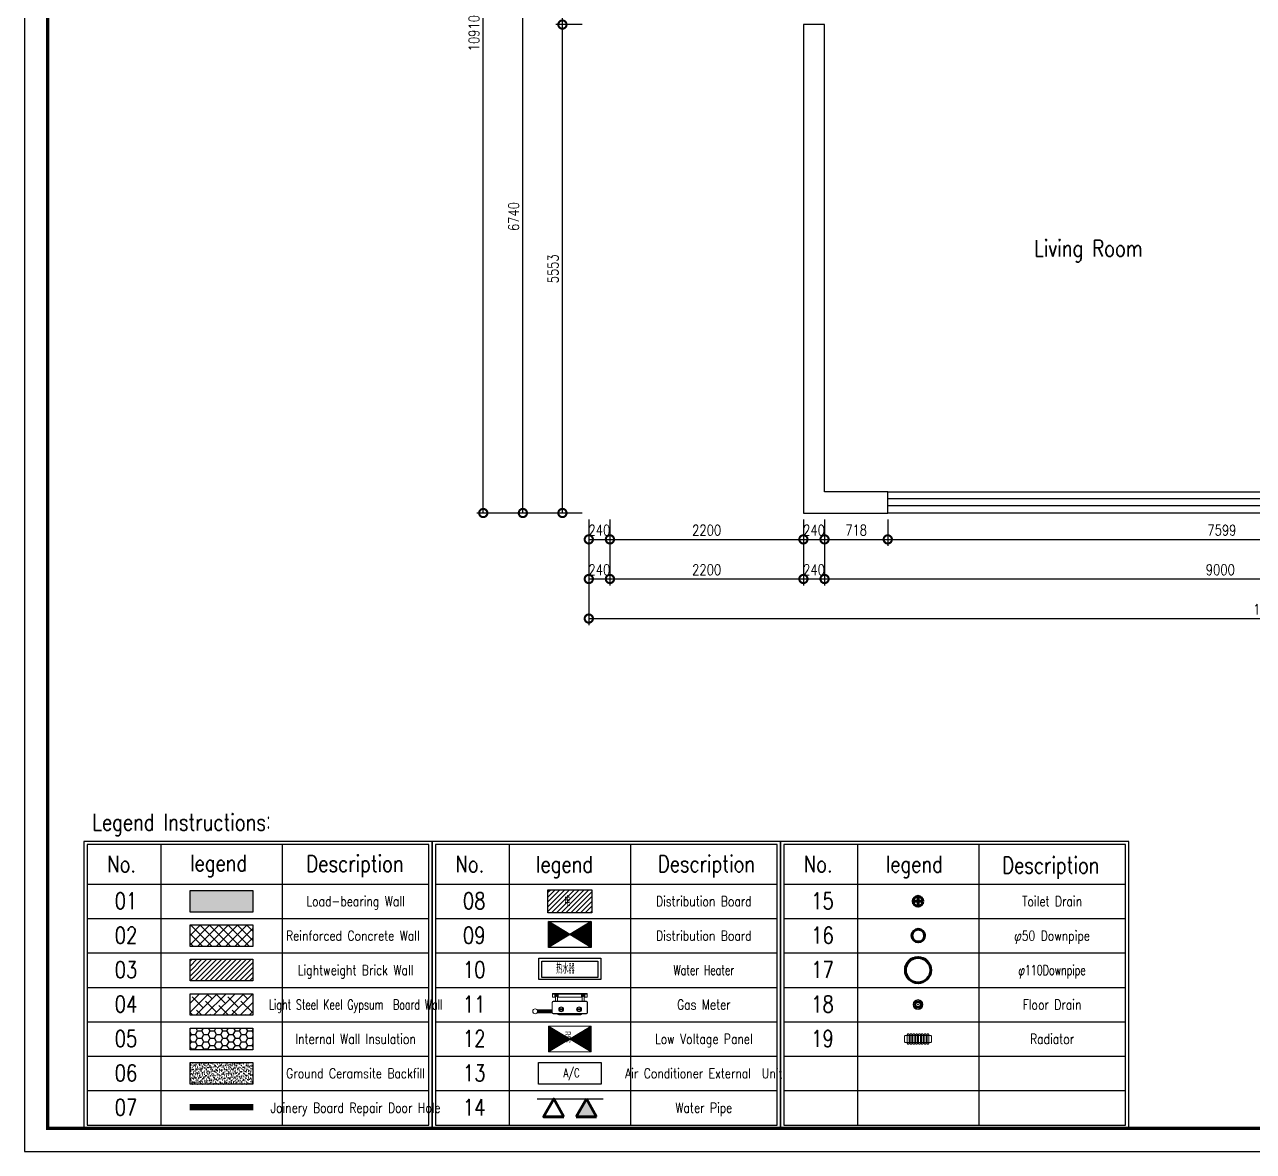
# Model space of a CAD drawing. Header units: millimetres. Extents: x 0 to 211505, y 0 to 22276.
# Drawn here: x 36001 to 49972, y 0 to 12811 of the extents above; entities that cross this region are included whole.
import ezdxf
from ezdxf.enums import TextEntityAlignment as Align

# ---------------------------------------------------------------- set-up
doc = ezdxf.new("R2010")
doc.units = ezdxf.units.MM
for name, color, linetype, lineweight in [('EM-回路', 2, 'Continuous', 5), ('EM-燃气', 136, 'Continuous', 5), ('EM-设备', 14, 'Continuous', 13), ('P-地漏', 31, 'Continuous', 5), ('W-冷给水', 100, 'COLD_WATER_SUPPLY_JURAN', 100), ('W-废水', 31, 'Continuous', 100), ('W-热给水', 14, 'HOT_WATER_SUPPLY_JURAN', 100)]:
    doc.layers.add(name, color=color, linetype=linetype, lineweight=lineweight)
for name, color, linetype in [('EM-开关面板', 61, 'Continuous'), ('P-填充', 138, 'Continuous'), ('P-墙体', 160, 'Continuous'), ('P-房间名', 2, 'Continuous'), ('P-文字', 44, 'Continuous'), ('P-标注', 44, 'Continuous'), ('P-玻璃窗', 136, 'Continuous'), ('P-门', 60, 'Continuous'), ('V-文字', 50, 'Continuous')]:
    doc.layers.add(name, color=color, linetype=linetype)
doc.styles.get("Standard").update_dxf_attribs({"font": 'arial.ttf'})
doc.styles.add('标准', font='simplex.shx', dxfattribs={"width": 0.8, "bigfont": 'gbcbig.shx'})
doc.linetypes.add('COLD_WATER_SUPPLY_JURAN', pattern='A,19.5,-0.6,["J",Standard,S=1,R=1,X=-1,Y=-0.5],-0.6', length=20.7)
doc.linetypes.add('HOT_WATER_SUPPLY_JURAN', pattern='A,19.5,-0.6,["RJ",Standard,S=1,R=1,X=-1,Y=-0.5],-0.6', length=20.7)
doc.dimstyles.new('sjj_1-075', dxfattribs={"dimscale": 75, "dimtxt": 1.6, "dimasz": 2.5, "dimexe": 1, "dimexo": 1, "dimgap": 0.6, "dimtad": 1, "dimdec": 0, "dimzin": 12, "dimdsep": 46, "dimtxsty": '标准', "dimblk": 'DOTSMALL', "dimblk1": 'DOTSMALL', "dimblk2": 'DOTSMALL', "dimcen": 0.125, "dimclrd": 3, "dimclre": 3, "dimclrt": 14, "dimadec": 0, "dimazin": 0, "dimtfac": 1, "dimtdec": 0, "dimtix": 1, "dimtmove": 2, "dimatfit": 3, "dimldrblk": 'DOTSMALL', "dimfxl": 6, "dimfxlon": 1, "dimtvp": 1, "dimtolj": 1, "dimtzin": 0, "dimarcsym": 0})
pattern_1 = [(45, (-3.24054, -1.96112), (-0.072, 0.072), [])]
pattern_2 = [(45, (-3.24054, -1.96112), (-0.072, 0.072), [])]

# ---------------------------------------------------------------- blocks, each defined once
blk = doc.blocks.new('_DotSmall')
at = {"color": 0, "linetype": 'ByBlock', "const_width": 0.5}
blk.add_lwpolyline([(-0.0625, 0, 1), (0.0625, 0, 1)], format="xyb", close=True, dxfattribs=at)
blk = doc.blocks.new('*D1405')
at = {"layer": 'DEFPOINTS', "color": 0}
for p in [(41216, 18168), (41666, 18168), (41666, 7258)]:
    blk.add_point(p, dxfattribs=at)
at = {"layer": 'P-标注', "color": 3, "lineweight": -2}
for p, q in [((41591, 18168), (41141, 18168)), ((41216, 7258), (41216, 18168)), ((41591, 7258), (41141, 7258))]:
    blk.add_line(p, q, dxfattribs=at)
at = {"layer": 'P-标注', "color": 3, "lineweight": -2, "xscale": 187.5, "yscale": 187.5, "zscale": 187.5}
for p, rotation in [((41216, 18168), 89.99998127603168), ((41216, 7258), 269.9999812760316)]:
    blk.add_blockref('_DotSmall', p, dxfattribs=dict(at, rotation=rotation))
at = {"layer": 'P-标注', "color": 14, "insert": (41111, 12713), "char_height": 120, "attachment_point": 5, "rotation": 90, "style": '标准'}
blk.add_mtext('\\A1;10910', dxfattribs=at)
blk = doc.blocks.new('*D1408')
at = {"layer": 'DEFPOINTS', "color": 0}
for p in [(42416, 6508), (57936, 6508), (57936, 6058)]:
    blk.add_point(p, dxfattribs=at)
at = {"layer": 'P-标注', "color": 3, "lineweight": -2}
for p, q in [((42416, 6433), (42416, 5983)), ((57936, 6433), (57936, 5983)), ((42416, 6058), (57936, 6058))]:
    blk.add_line(p, q, dxfattribs=at)
at = {"layer": 'P-标注', "color": 3, "lineweight": -2, "xscale": 187.5, "yscale": 187.5, "zscale": 187.5, "rotation": 180}
blk.add_blockref('_DotSmall', (42416, 6058), dxfattribs=at)
at = {"layer": 'P-标注', "color": 3, "lineweight": -2, "xscale": 187.5, "yscale": 187.5, "zscale": 187.5}
blk.add_blockref('_DotSmall', (57936, 6058), dxfattribs=at)
at = {"layer": 'P-标注', "color": 14, "insert": (50176, 6163), "char_height": 120, "attachment_point": 5, "style": '标准'}
blk.add_mtext('\\A1;15520', dxfattribs=at)
blk = doc.blocks.new('*D1409')
at = {"layer": 'DEFPOINTS', "color": 0}
for p in [(41666, 13998), (42116, 13998), (42116, 7258)]:
    blk.add_point(p, dxfattribs=at)
at = {"layer": 'P-标注', "color": 3, "lineweight": -2}
for p, q in [((42041, 13998), (41591, 13998)), ((41666, 7258), (41666, 13998)), ((42041, 7258), (41591, 7258))]:
    blk.add_line(p, q, dxfattribs=at)
at = {"layer": 'P-标注', "color": 3, "lineweight": -2, "xscale": 187.5, "yscale": 187.5, "zscale": 187.5}
for p, rotation in [((41666, 13998), 89.99998127603169), ((41666, 7258), 269.9999812760317)]:
    blk.add_blockref('_DotSmall', p, dxfattribs=dict(at, rotation=rotation))
at = {"layer": 'P-标注', "color": 14, "insert": (41561, 10628), "char_height": 120, "attachment_point": 5, "rotation": 90, "style": '标准'}
blk.add_mtext('\\A1;6740', dxfattribs=at)
blk = doc.blocks.new('*D1436')
at = {"layer": 'DEFPOINTS', "color": 0}
for p in [(42416, 6958), (42656, 6958), (42656, 6508)]:
    blk.add_point(p, dxfattribs=at)
at = {"layer": 'P-标注', "color": 3, "lineweight": -2}
for p, q in [((42416, 6883), (42416, 6433)), ((42656, 6883), (42656, 6433)), ((42416, 6508), (42656, 6508))]:
    blk.add_line(p, q, dxfattribs=at)
at = {"layer": 'P-标注', "color": 3, "lineweight": -2, "xscale": 187.5, "yscale": 187.5, "zscale": 187.5}
blk.add_blockref('_DotSmall', (42416, 6508), dxfattribs=at)
at = {"layer": 'P-标注', "color": 3, "lineweight": -2, "xscale": 187.5, "yscale": 187.5, "zscale": 187.5, "rotation": 180}
blk.add_blockref('_DotSmall', (42656, 6508), dxfattribs=at)
at = {"layer": 'P-标注', "color": 14, "insert": (42536, 6613), "char_height": 120, "attachment_point": 5, "style": '标准'}
blk.add_mtext('\\A1;240', dxfattribs=at)
blk = doc.blocks.new('*D1437')
at = {"layer": 'DEFPOINTS', "color": 0}
for p in [(42656, 6958), (44856, 6958), (44856, 6508)]:
    blk.add_point(p, dxfattribs=at)
at = {"layer": 'P-标注', "color": 3, "lineweight": -2}
for p, q in [((42656, 6883), (42656, 6433)), ((44856, 6883), (44856, 6433)), ((42656, 6508), (44856, 6508))]:
    blk.add_line(p, q, dxfattribs=at)
at = {"layer": 'P-标注', "color": 3, "lineweight": -2, "xscale": 187.5, "yscale": 187.5, "zscale": 187.5, "rotation": 180}
blk.add_blockref('_DotSmall', (42656, 6508), dxfattribs=at)
at = {"layer": 'P-标注', "color": 3, "lineweight": -2, "xscale": 187.5, "yscale": 187.5, "zscale": 187.5}
blk.add_blockref('_DotSmall', (44856, 6508), dxfattribs=at)
at = {"layer": 'P-标注', "color": 14, "insert": (43756, 6613), "char_height": 120, "attachment_point": 5, "style": '标准'}
blk.add_mtext('\\A1;2200', dxfattribs=at)
blk = doc.blocks.new('*D1438')
at = {"layer": 'DEFPOINTS', "color": 0}
for p in [(44856, 6958), (45096, 6958), (45096, 6508)]:
    blk.add_point(p, dxfattribs=at)
at = {"layer": 'P-标注', "color": 3, "lineweight": -2}
for p, q in [((44856, 6883), (44856, 6433)), ((45096, 6883), (45096, 6433)), ((44856, 6508), (45096, 6508))]:
    blk.add_line(p, q, dxfattribs=at)
at = {"layer": 'P-标注', "color": 3, "lineweight": -2, "xscale": 187.5, "yscale": 187.5, "zscale": 187.5}
blk.add_blockref('_DotSmall', (44856, 6508), dxfattribs=at)
at = {"layer": 'P-标注', "color": 3, "lineweight": -2, "xscale": 187.5, "yscale": 187.5, "zscale": 187.5, "rotation": 180}
blk.add_blockref('_DotSmall', (45096, 6508), dxfattribs=at)
at = {"layer": 'P-标注', "color": 14, "insert": (44976, 6613), "char_height": 120, "attachment_point": 5, "style": '标准'}
blk.add_mtext('\\A1;240', dxfattribs=at)
blk = doc.blocks.new('*D1439')
at = {"layer": 'DEFPOINTS', "color": 0}
for p in [(45096, 6958), (54096, 6958), (54096, 6508)]:
    blk.add_point(p, dxfattribs=at)
at = {"layer": 'P-标注', "color": 3, "lineweight": -2}
for p, q in [((45096, 6883), (45096, 6433)), ((54096, 6883), (54096, 6433)), ((45096, 6508), (54096, 6508))]:
    blk.add_line(p, q, dxfattribs=at)
at = {"layer": 'P-标注', "color": 3, "lineweight": -2, "xscale": 187.5, "yscale": 187.5, "zscale": 187.5, "rotation": 180}
blk.add_blockref('_DotSmall', (45096, 6508), dxfattribs=at)
at = {"layer": 'P-标注', "color": 3, "lineweight": -2, "xscale": 187.5, "yscale": 187.5, "zscale": 187.5}
blk.add_blockref('_DotSmall', (54096, 6508), dxfattribs=at)
at = {"layer": 'P-标注', "color": 14, "insert": (49596, 6613), "char_height": 120, "attachment_point": 5, "style": '标准'}
blk.add_mtext('\\A1;9000', dxfattribs=at)
blk = doc.blocks.new('*D1443')
at = {"layer": 'DEFPOINTS', "color": 0}
for p in [(42116, 12811), (42416, 12811), (42416, 7258)]:
    blk.add_point(p, dxfattribs=at)
at = {"layer": 'P-标注', "color": 3, "lineweight": -2}
for p, q in [((42341, 12811), (42041, 12811)), ((42116, 7258), (42116, 12811)), ((42341, 7258), (42041, 7258))]:
    blk.add_line(p, q, dxfattribs=at)
at = {"layer": 'P-标注', "color": 3, "lineweight": -2, "xscale": 187.5, "yscale": 187.5, "zscale": 187.5}
for p, rotation in [((42116, 12811), 89.99998127603168), ((42116, 7258), 269.9999812760317)]:
    blk.add_blockref('_DotSmall', p, dxfattribs=dict(at, rotation=rotation))
at = {"layer": 'P-标注', "color": 14, "insert": (42011, 10034), "char_height": 120, "attachment_point": 5, "rotation": 90, "style": '标准'}
blk.add_mtext('\\A1;5553', dxfattribs=at)
blk = doc.blocks.new('*D1444')
at = {"layer": 'DEFPOINTS', "color": 0}
for p in [(42116, 13811), (42416, 13811), (42416, 12811)]:
    blk.add_point(p, dxfattribs=at)
at = {"layer": 'P-标注', "color": 3, "lineweight": -2}
for p, q in [((42341, 13811), (42041, 13811)), ((42116, 12811), (42116, 13811)), ((42341, 12811), (42041, 12811))]:
    blk.add_line(p, q, dxfattribs=at)
at = {"layer": 'P-标注', "color": 3, "lineweight": -2, "xscale": 187.5, "yscale": 187.5, "zscale": 187.5}
for p, rotation in [((42116, 13811), 89.99998127603149), ((42116, 12811), 269.9999812760315)]:
    blk.add_blockref('_DotSmall', p, dxfattribs=dict(at, rotation=rotation))
at = {"layer": 'P-标注', "color": 14, "insert": (42011, 13311), "char_height": 120, "attachment_point": 5, "rotation": 90, "style": '标准'}
blk.add_mtext('\\A1;1000', dxfattribs=at)
blk = doc.blocks.new('*D1480')
at = {"layer": 'DEFPOINTS', "color": 0}
for p in [(42416, 7258), (42656, 7258), (42656, 6958)]:
    blk.add_point(p, dxfattribs=at)
at = {"layer": 'P-标注', "color": 3, "lineweight": -2}
for p, q in [((42416, 7183), (42416, 6883)), ((42656, 7183), (42656, 6883)), ((42416, 6958), (42656, 6958))]:
    blk.add_line(p, q, dxfattribs=at)
at = {"layer": 'P-标注', "color": 3, "lineweight": -2, "xscale": 187.5, "yscale": 187.5, "zscale": 187.5}
blk.add_blockref('_DotSmall', (42416, 6958), dxfattribs=at)
at = {"layer": 'P-标注', "color": 3, "lineweight": -2, "xscale": 187.5, "yscale": 187.5, "zscale": 187.5, "rotation": 180}
blk.add_blockref('_DotSmall', (42656, 6958), dxfattribs=at)
at = {"layer": 'P-标注', "color": 14, "insert": (42536, 7063), "char_height": 120, "attachment_point": 5, "style": '标准'}
blk.add_mtext('\\A1;240', dxfattribs=at)
blk = doc.blocks.new('*D1481')
at = {"layer": 'DEFPOINTS', "color": 0}
for p in [(42656, 7258), (44856, 7258), (44856, 6958)]:
    blk.add_point(p, dxfattribs=at)
at = {"layer": 'P-标注', "color": 3, "lineweight": -2}
for p, q in [((42656, 7183), (42656, 6883)), ((44856, 7183), (44856, 6883)), ((42656, 6958), (44856, 6958))]:
    blk.add_line(p, q, dxfattribs=at)
at = {"layer": 'P-标注', "color": 3, "lineweight": -2, "xscale": 187.5, "yscale": 187.5, "zscale": 187.5, "rotation": 180}
blk.add_blockref('_DotSmall', (42656, 6958), dxfattribs=at)
at = {"layer": 'P-标注', "color": 3, "lineweight": -2, "xscale": 187.5, "yscale": 187.5, "zscale": 187.5}
blk.add_blockref('_DotSmall', (44856, 6958), dxfattribs=at)
at = {"layer": 'P-标注', "color": 14, "insert": (43756, 7063), "char_height": 120, "attachment_point": 5, "style": '标准'}
blk.add_mtext('\\A1;2200', dxfattribs=at)
blk = doc.blocks.new('*D1482')
at = {"layer": 'DEFPOINTS', "color": 0}
for p in [(44856, 7258), (45096, 7258), (45096, 6958)]:
    blk.add_point(p, dxfattribs=at)
at = {"layer": 'P-标注', "color": 3, "lineweight": -2}
for p, q in [((44856, 7183), (44856, 6883)), ((45096, 7183), (45096, 6883)), ((44856, 6958), (45096, 6958))]:
    blk.add_line(p, q, dxfattribs=at)
at = {"layer": 'P-标注', "color": 3, "lineweight": -2, "xscale": 187.5, "yscale": 187.5, "zscale": 187.5}
blk.add_blockref('_DotSmall', (44856, 6958), dxfattribs=at)
at = {"layer": 'P-标注', "color": 3, "lineweight": -2, "xscale": 187.5, "yscale": 187.5, "zscale": 187.5, "rotation": 180}
blk.add_blockref('_DotSmall', (45096, 6958), dxfattribs=at)
at = {"layer": 'P-标注', "color": 14, "insert": (44976, 7063), "char_height": 120, "attachment_point": 5, "style": '标准'}
blk.add_mtext('\\A1;240', dxfattribs=at)
blk = doc.blocks.new('*D1483')
at = {"layer": 'DEFPOINTS', "color": 0}
for p in [(45096, 7258), (45815, 7258), (45815, 6958)]:
    blk.add_point(p, dxfattribs=at)
at = {"layer": 'P-标注', "color": 3, "lineweight": -2}
for p, q in [((45096, 7183), (45096, 6883)), ((45815, 7183), (45815, 6883)), ((45096, 6958), (45815, 6958))]:
    blk.add_line(p, q, dxfattribs=at)
at = {"layer": 'P-标注', "color": 3, "lineweight": -2, "xscale": 187.5, "yscale": 187.5, "zscale": 187.5, "rotation": 180}
blk.add_blockref('_DotSmall', (45096, 6958), dxfattribs=at)
at = {"layer": 'P-标注', "color": 3, "lineweight": -2, "xscale": 187.5, "yscale": 187.5, "zscale": 187.5}
blk.add_blockref('_DotSmall', (45815, 6958), dxfattribs=at)
at = {"layer": 'P-标注', "color": 14, "insert": (45455, 7063), "char_height": 120, "attachment_point": 5, "style": '标准'}
blk.add_mtext('\\A1;718', dxfattribs=at)
blk = doc.blocks.new('*D1484')
at = {"layer": 'DEFPOINTS', "color": 0}
for p in [(45815, 7258), (53413, 7258), (53413, 6958)]:
    blk.add_point(p, dxfattribs=at)
at = {"layer": 'P-标注', "color": 3, "lineweight": -2}
for p, q in [((45815, 7183), (45815, 6883)), ((53413, 7183), (53413, 6883)), ((45815, 6958), (53413, 6958))]:
    blk.add_line(p, q, dxfattribs=at)
at = {"layer": 'P-标注', "color": 3, "lineweight": -2, "xscale": 187.5, "yscale": 187.5, "zscale": 187.5, "rotation": 180}
blk.add_blockref('_DotSmall', (45815, 6958), dxfattribs=at)
at = {"layer": 'P-标注', "color": 3, "lineweight": -2, "xscale": 187.5, "yscale": 187.5, "zscale": 187.5}
blk.add_blockref('_DotSmall', (53413, 6958), dxfattribs=at)
at = {"layer": 'P-标注', "color": 14, "insert": (49614, 7063), "char_height": 120, "attachment_point": 5, "style": '标准'}
blk.add_mtext('\\A1;7599', dxfattribs=at)
blk = doc.blocks.new('home_blk_121')
at = {"layer": 'P-玻璃窗'}
blk.add_lwpolyline([(203237.118834, 18545), (195638.464126, 18545), (195638.464126, 18785), (203237.118834, 18785)], close=True, dxfattribs=at)
for points in [[(203237.118834, 18705), (195638.464126, 18705)], [(203237.118834, 18625), (195638.464126, 18625)]]:
    blk.add_lwpolyline(points, dxfattribs=at)
blk = doc.blocks.new('title_block_a3')
at = {"color": 142}
for p, q in [((0, 297), (0, 0)), ((0, 0), (420, 0))]:
    blk.add_line(p, q, dxfattribs=at)
at = {"color": 142, "const_width": 0.5}
blk.add_lwpolyline([(3.5, 293.5), (416.5, 293.5), (416.5, 3.5), (3.5, 3.5)], close=True, dxfattribs=at)
blk = doc.blocks.new('sjj_热水器')
at = {"layer": 'EM-开关面板', "linetype": 'Continuous'}
for points in [[(-4.69, 1.61), (4.69, 1.61), (4.69, -1.61), (-4.69, -1.61)], [(-4.25, 1.17), (4.25, 1.17), (4.25, -1.32), (-4.25, -1.32)]]:
    blk.add_lwpolyline(points, close=True, dxfattribs=at)
at = {"layer": 'P-文字', "linetype": 'Continuous', "style": '标准', "width": 0.7}
blk.add_text('热水器 ', height=1.333, dxfattribs=at).set_placement((-2.07, -0.71))
blk = doc.blocks.new('sjj_燃气表')
at = {"layer": 'EM-燃气', "color": 136, "linetype": 'Continuous'}
for p, q in [((-1.21, 0.26), (-1.21, -1.3)), ((-1.18, 0.26), (-1.18, -1.3)), ((-1.17, 1.63), (4.11, 1.63)), ((-1.17, 1.63), (-1.17, 1.03)), ((-1.17, 1.52), (-0.79, 1.52)), ((-1.17, 1.03), (-0.71, 1.03)), ((3.99, 0.43), (-1.04, 0.43)), ((3.99, 0.4), (-1.04, 0.4)), ((-0.79, 1.55), (-0.79, 1.08)), ((-0.33, 1.6), (-0.74, 1.6)), ((-0.74, 1.03), (-0.74, 1.5)), ((-0.71, 1.03), (-0.74, 1.03)), ((-0.36, 1.52), (-0.72, 1.52)), ((-0.37, 1.49), (-0.71, 1.49)), ((-0.71, 1.03), (-0.71, 1.48)), ((-0.71, 1.41), (-0.37, 1.41)), ((-0.71, 1.41), (-0.71, 0.43)), ((-0.39, 1.5), (-0.69, 1.5)), ((-0.37, 1.03), (-0.37, 1.48)), ((-0.37, 1.41), (-0.37, 0.43)), ((-0.33, 1.03), (-0.37, 1.03)), ((-0.37, 1.03), (3.32, 1.03)), ((-0.34, 1.03), (-0.34, 1.5)), ((-0.28, 1.55), (-0.28, 1.08)), ((-0.28, 1.52), (3.23, 1.52)), ((3.23, 1.55), (3.23, 1.08)), ((3.69, 1.6), (3.28, 1.6)), ((3.32, 1.03), (3.28, 1.03)), ((3.29, 1.03), (3.29, 1.5)), ((3.67, 1.52), (3.3, 1.52)), ((3.65, 1.49), (3.32, 1.49)), ((3.32, 1.03), (3.32, 1.48)), ((3.32, 1.41), (3.65, 1.41)), ((3.32, 1.41), (3.32, 0.43)), ((3.64, 1.5), (3.33, 1.5)), ((3.65, 1.03), (3.65, 1.48)), ((3.65, 1.41), (3.65, 0.43)), ((3.69, 1.03), (3.65, 1.03)), ((3.65, 1.03), (4.11, 1.03)), ((3.68, 1.03), (3.68, 1.5)), ((3.74, 1.55), (3.74, 1.08)), ((3.74, 1.52), (4.11, 1.52)), ((4.11, 1.63), (4.11, 1.03)), ((4.12, 0.26), (4.12, -1.3)), ((4.16, 0.26), (4.16, -1.3)), ((-1.21, -0.88), (-3.47, -0.88)), ((-1.21, -1.3), (-3.47, -1.3)), ((-1.21, -0.96), (-3.42, -0.96)), ((-1.21, -1.21), (-3.42, -1.21)), ((-1.21, -1.09), (-3.4, -1.09)), ((3.99, -1.43), (-1.04, -1.43)), ((3.99, -1.47), (-1.04, -1.47)), ((3.15, -1.6), (-0.2, -1.6)), ((3.15, -1.63), (-0.2, -1.63)), ((-0.09, -0.72), (0.42, -0.72)), ((-0.09, -0.86), (0.42, -0.86)), ((2.63, -0.72), (3.14, -0.72)), ((2.63, -0.86), (3.14, -0.86))]:
    blk.add_line(p, q, dxfattribs=at)
for centre, radius in [((-0.54, 1.25), 0.088), ((3.49, 1.25), 0.088), ((-3.78, -1.09), 0.377), ((0.16, -0.79), 0.377), ((2.88, -0.79), 0.377)]:
    blk.add_circle(centre, radius, dxfattribs=at)
for centre, radius, start, end in [((-1.04, 0.26), 0.168, 90, 180), ((-1.04, 0.26), 0.134, 90, 180), ((-0.74, 1.55), 0.0503, 90, 180), ((-0.74, 1.08), 0.0503, 180, 270), ((-0.72, 1.5), 0.0168, 90, 180), ((-0.69, 1.48), 0.0168, 90, 180), ((-0.39, 1.48), 0.0168, 0, 90), ((-0.36, 1.5), 0.0168, 0, 90), ((-0.33, 1.55), 0.0503, 0, 90), ((-0.33, 1.08), 0.0503, 270, 0), ((3.28, 1.55), 0.0503, 90, 180), ((3.28, 1.08), 0.0503, 180, 270), ((3.3, 1.5), 0.0168, 90, 180), ((3.33, 1.48), 0.0168, 90, 180), ((3.64, 1.48), 0.0168, 0, 90), ((3.67, 1.5), 0.0168, 0, 90), ((3.69, 1.55), 0.0503, 0, 90), ((3.69, 1.08), 0.0503, 270, 0), ((3.99, 0.26), 0.168, 0, 90), ((3.99, 0.26), 0.134, 0, 90), ((-1.04, -1.3), 0.168, 180, 270), ((-1.04, -1.3), 0.134, 180, 270), ((-0.2, -1.47), 0.168, 180, 270), ((-0.2, -1.47), 0.134, 180, 270), ((0.16, -0.79), 0.31, 21.3237, 158.6763), ((-0.09, -0.69), 0.0335, 158.6763, 270), ((-0.09, -0.89), 0.0335, 90, 201.3237), ((0.16, -0.79), 0.31, 201.3237, 338.6763), ((0.42, -0.69), 0.0335, 270, 21.3237), ((0.42, -0.89), 0.0335, 338.6763, 90), ((2.88, -0.79), 0.31, 21.3237, 158.6763), ((2.63, -0.69), 0.0335, 158.6763, 270), ((2.63, -0.89), 0.0335, 90, 201.3237), ((2.88, -0.79), 0.31, 201.3237, 338.6763), ((3.14, -0.69), 0.0335, 270, 21.3237), ((3.14, -0.89), 0.0335, 338.6763, 90), ((3.15, -1.47), 0.168, 270, 0), ((3.15, -1.47), 0.134, 270, 0), ((3.99, -1.3), 0.134, 270, 0), ((3.99, -1.3), 0.168, 270, 0)]:
    blk.add_arc(centre, radius, start, end, dxfattribs=at)
blk = doc.blocks.new('sjj_配电箱')
at = {"layer": 'EM-开关面板', "linetype": 'Continuous'}
h = blk.add_hatch(dxfattribs=at)
h.set_pattern_fill('ANSI31', color=256, scale=0.162963, style=0)
h.set_pattern_definition([(45, (2066.33036, 1183.35475), (-0.36586229, 0.36586229), [])])
h.paths.add_polyline_path([(-3.33, 1.74), (3.33, 1.74), (3.33, -1.74), (-3.33, -1.74)])
blk.add_lwpolyline([(-3.33, 1.74), (3.33, 1.74), (3.33, -1.74), (-3.33, -1.74)], close=True, dxfattribs=at)
at = {"layer": 'P-文字', "linetype": 'Continuous', "style": '标准', "width": 0.7}
blk.add_text('电 ', height=1.333, dxfattribs=at).set_placement((-0.83, -0.74))
blk = doc.blocks.new('sjj_强电综合分电箱')
at = {"layer": 'EM-开关面板', "linetype": 'Continuous'}
h = blk.add_hatch(dxfattribs=at)
h.set_pattern_fill('JIS_WOOD', color=256, scale=0.144, style=0)
h.set_pattern_definition(pattern_1)
h.paths.add_polyline_path([(-3.24, 1.96), (0, 0), (-3.24, -1.96)])
h = blk.add_hatch(dxfattribs=at)
h.set_pattern_fill('JIS_WOOD', color=256, scale=0.144, style=0)
h.set_pattern_definition(pattern_1)
h.paths.add_polyline_path([(3.24, 1.96), (0, 0), (3.24, -1.96)])
for p, q in [((3.24, 1.96), (-3.24, -1.96)), ((3.24, -1.96), (-3.24, 1.96))]:
    blk.add_line(p, q, dxfattribs=at)
blk.add_lwpolyline([(-3.24, 1.96), (3.24, 1.96), (3.24, -1.96), (-3.24, -1.96)], close=True, dxfattribs=at)
blk = doc.blocks.new('sjj_弱电箱')
at = {"layer": 'EM-回路', "linetype": 'Continuous'}
h = blk.add_hatch(dxfattribs=at)
h.set_pattern_fill('JIS_WOOD', color=256, scale=0.144, style=0)
h.set_pattern_definition(pattern_2)
h.paths.add_polyline_path([(-3.24, 1.96), (0, 0), (-3.24, -1.96)])
h = blk.add_hatch(dxfattribs=at)
h.set_pattern_fill('JIS_WOOD', color=256, scale=0.144, style=0)
h.set_pattern_definition(pattern_2)
h.paths.add_polyline_path([(3.24, 1.96), (0, 0), (3.24, -1.96)])
for p, q in [((3.24, 1.96), (-3.24, -1.96)), ((3.24, -1.96), (-3.24, 1.96))]:
    blk.add_line(p, q, dxfattribs=at)
blk.add_lwpolyline([(-3.24, 1.96), (3.24, 1.96), (3.24, -1.96), (-3.24, -1.96)], close=True, dxfattribs=at)
at = {"layer": 'P-文字', "linetype": 'Continuous', "style": '标准', "width": 0.7}
blk.add_text('弱 ', height=1.333, dxfattribs=at).set_placement((-0.74, -0.52))
blk = doc.blocks.new('sjj_空调机')
at = {"layer": 'P-标注'}
blk.add_lwpolyline([(-4.76, 1.64), (4.76, 1.64), (4.76, -1.64), (-4.76, -1.64)], close=True, dxfattribs=at)
at = {"layer": 'P-标注', "style": '标准', "width": 0.7}
blk.add_text('A/C', height=1.333, dxfattribs=at).set_placement((-0.95, -0.59))
blk = doc.blocks.new('sjj_冷给水')
at = {"color": 3}
blk.add_lwpolyline([(1.55, -2.71), (0, 0), (-1.55, -2.71)], close=True, dxfattribs=at)
blk = doc.blocks.new('sjj_热给水')
at = {"ltscale": 500}
h = blk.add_hatch(color=250, dxfattribs=at)
h.dxf.hatch_style = 1
h.paths.add_polyline_path([(0, 0), (-1.55, -2.71), (1.55, -2.71)])
at = {"color": 14, "ltscale": 500}
for p, q in [((0, 0), (-1.55, -2.71)), ((0, 0), (1.55, -2.71)), ((1.55, -2.71), (-1.55, -2.71))]:
    blk.add_line(p, q, dxfattribs=at)
blk = doc.blocks.new('sjj_地漏')
at = {"color": 251, "linetype": 'Continuous'}
for p, q in [((-0.31, 0.01), (-0.47, 0.02)), ((-0.3, 0.08), (-0.46, 0.13)), ((-0.29, 0.11), (-0.44, 0.17)), ((-0.26, 0.17), (-0.4, 0.26)), ((-0.24, 0.19), (-0.37, 0.3)), ((-0.19, 0.24), (-0.3, 0.37)), ((-0.17, 0.26), (-0.26, 0.4)), ((-0.11, 0.29), (-0.17, 0.44)), ((-0.08, 0.3), (-0.13, 0.46)), ((-0.01, 0.31), (-0.02, 0.47)), ((0.01, 0.31), (0.02, 0.47)), ((0.08, 0.3), (0.13, 0.46)), ((0.11, 0.29), (0.17, 0.44)), ((0.17, 0.26), (0.26, 0.4)), ((0.19, 0.24), (0.3, 0.37)), ((0.24, 0.19), (0.37, 0.3)), ((0.26, 0.17), (0.4, 0.26)), ((0.29, 0.11), (0.44, 0.17)), ((0.3, 0.08), (0.46, 0.13)), ((0.31, 0.01), (0.47, 0.02)), ((-0.31, -0.01), (-0.47, -0.02)), ((-0.3, -0.08), (-0.46, -0.13)), ((-0.29, -0.11), (-0.44, -0.17)), ((-0.26, -0.17), (-0.4, -0.26)), ((-0.24, -0.19), (-0.37, -0.3)), ((-0.19, -0.24), (-0.3, -0.37)), ((-0.17, -0.26), (-0.26, -0.4)), ((-0.11, -0.29), (-0.17, -0.44)), ((-0.08, -0.3), (-0.13, -0.46)), ((-0.01, -0.31), (-0.02, -0.47)), ((0.01, -0.31), (0.02, -0.47)), ((0.08, -0.3), (0.13, -0.46)), ((0.11, -0.29), (0.17, -0.44)), ((0.17, -0.26), (0.26, -0.4)), ((0.19, -0.24), (0.3, -0.37)), ((0.24, -0.19), (0.37, -0.3)), ((0.26, -0.17), (0.4, -0.26)), ((0.29, -0.11), (0.44, -0.17)), ((0.3, -0.08), (0.46, -0.13)), ((0.31, -0.01), (0.47, -0.02))]:
    blk.add_line(p, q, dxfattribs=at)
at = {"linetype": 'Continuous'}
for radius in [0.75, 0.0625]:
    blk.add_circle((0, 0), radius, dxfattribs=at)
at = {"color": 37, "linetype": 'Continuous'}
for radius in [0.625, 0.5, 0.475, 0.313]:
    blk.add_circle((0, 0), radius, dxfattribs=at)
blk = doc.blocks.new('sjj_暖气片')
for points in [[(-1.91, 0.53), (1.91, 0.53, -0.414214), (2.05, 0.39), (2.05, -0.39, -0.414214), (1.91, -0.53), (-1.91, -0.53, -0.414214), (-2.05, -0.39), (-2.05, 0.39, -0.414214)], [(-1.49, 0.78), (-1.49, 0.78, -0.414214), (-1.35, 0.64), (-1.35, -0.64, -0.414214), (-1.49, -0.79), (-1.49, -0.79, -0.414214), (-1.63, -0.64), (-1.63, 0.64, -0.414214)], [(-1.07, 0.78), (-1.07, 0.78, -0.414214), (-0.92, 0.64), (-0.92, -0.64, -0.414214), (-1.07, -0.79), (-1.07, -0.79, -0.414214), (-1.21, -0.64), (-1.21, 0.64, -0.414214)], [(-0.64, 0.78), (-0.64, 0.78, -0.414214), (-0.5, 0.64), (-0.5, -0.64, -0.414214), (-0.64, -0.79), (-0.64, -0.79, -0.414214), (-0.78, -0.64), (-0.78, 0.64, -0.414214)], [(-0.21, 0.78), (-0.21, 0.78, -0.414214), (-0.07, 0.64), (-0.07, -0.64, -0.414214), (-0.21, -0.79), (-0.21, -0.79, -0.414214), (-0.35, -0.64), (-0.35, 0.64, -0.414214)], [(0.22, 0.78), (0.22, 0.78, -0.414214), (0.36, 0.64), (0.36, -0.64, -0.414214), (0.22, -0.79), (0.22, -0.79, -0.414214), (0.07, -0.64), (0.07, 0.64, -0.414214)], [(0.64, 0.78), (0.64, 0.78, -0.414214), (0.79, 0.64), (0.79, -0.64, -0.414214), (0.64, -0.79), (0.64, -0.79, -0.414214), (0.5, -0.64), (0.5, 0.64, -0.414214)], [(1.07, 0.78), (1.07, 0.78, -0.414214), (1.21, 0.64), (1.21, -0.64, -0.414214), (1.07, -0.79), (1.07, -0.79, -0.414214), (0.93, -0.64), (0.93, 0.64, -0.414214)], [(1.5, 0.78), (1.5, 0.78, -0.414214), (1.64, 0.64), (1.64, -0.64, -0.414214), (1.5, -0.79), (1.5, -0.79, -0.414214), (1.36, -0.64), (1.36, 0.64, -0.414214)]]:
    blk.add_lwpolyline(points, format="xyb", close=True)
blk = doc.blocks.new('sjj_马桶下水管')
at = {"color": 31}
for p, q in [((0, 0.75), (0, -0.75)), ((-0.75, 0), (0.75, 0))]:
    blk.add_line(p, q, dxfattribs=at)
blk.add_circle((0, 0), 0.75, dxfattribs=at)
blk = doc.blocks.new('sjj_图例墙体拆除图')
at = {"layer": 'P-填充'}
blk.add_hatch(color=250, dxfattribs=at).paths.add_polyline_path([(16.09, 36.06), (25.62, 36.06), (25.62, 32.78), (16.09, 32.78)])
h = blk.add_hatch(dxfattribs=at)
h.set_pattern_fill('ANSI37', color=256, scale=8)
h.set_pattern_definition([(45, (-1474.6794, 174.2927), (-0.7071068, 0.7071068), []), (135, (-1474.6794, 174.2927), (-0.7071068, -0.7071068), [])])
h.paths.add_polyline_path([(16.09, 30.84), (25.62, 30.84), (25.62, 27.56), (16.09, 27.56)])
h = blk.add_hatch(dxfattribs=at)
h.set_pattern_fill('ANSI31', color=256, scale=0.166667, pattern_type=2)
h.set_pattern_definition([(45, (-490.09614, 2617.5069), (-0.37417734, 0.37417734), [])])
h.paths.add_polyline_path([(16.09, 25.62), (25.62, 25.62), (25.62, 22.34), (16.09, 22.34)])
h = blk.add_hatch(dxfattribs=at)
h.set_pattern_fill('ANSI38', color=256, scale=0.3)
h.set_pattern_definition([(45, (799.3883, 2604.0438), (-0.6735192, 0.6735192), []), (135, (799.3883, 2604.0438), (-2.02055763, 0.6735192), [2.38125, -1.42875])])
h.paths.add_polyline_path([(16.09, 20.4), (25.62, 20.4), (25.62, 17.13), (16.09, 17.13)])
h = blk.add_hatch(dxfattribs=at)
h.set_pattern_fill('HONEY', color=256, scale=0.2)
h.set_pattern_definition([(0, (56.65286, 562.7043), (0.9525, 0.54992613), [0.635, -1.27]), (120, (56.65286, 562.7043), (-0.9525, 0.54992613), [0.635, -1.27]), (60, (56.65286, 562.7043), (2e-09, 1.09985226), [-1.27, 0.635])])
h.paths.add_polyline_path([(16.09, 15.19), (16.09, 11.91), (25.62, 11.91), (25.62, 15.19)])
h = blk.add_hatch(dxfattribs=at)
h.set_pattern_fill('AR-SAND', color=256, scale=0.01, pattern_type=2)
h.set_pattern_definition([(37.5, (-903.34714, 505.6392), (-0.01600031, 0.48941324), [0, -0.38608, 0, -0.4318, 0, -0.41275]), (7.5, (-903.34714, 505.6392), (0.4495233, 0.7168251), [0, -0.20828, 0, -0.34798, 0, -0.13335]), (327.5, (-903.65956, 505.6392), (0.79099237, 0.00143718), [0, -0.127, 0, -0.4572, 0, -0.5969]), (317.5, (-903.65956, 505.6392), (0.76355645, 0.22292932), [0, -0.0635, 0, -0.29972, 0, -0.3429])])
h.paths.add_polyline_path([(16.09, 9.97), (25.62, 9.97), (25.62, 6.69), (16.09, 6.69)])
at = {"layer": 'P-墙体'}
blk.add_line((68.68, 4.46), (78.7, 4.46), dxfattribs=at)
for points in [[(16.09, 36.06), (25.62, 36.06), (25.62, 32.78), (16.09, 32.78)], [(16.09, 30.84), (25.62, 30.84), (25.62, 27.56), (16.09, 27.56)], [(16.09, 25.62), (25.62, 25.62), (25.62, 22.34), (16.09, 22.34)], [(16.09, 20.4), (25.62, 20.4), (25.62, 17.13), (16.09, 17.13)], [(16.09, 15.19), (25.62, 15.19), (25.62, 11.91), (16.09, 11.91)], [(16.09, 9.97), (25.62, 9.97), (25.62, 6.69), (16.09, 6.69)]]:
    blk.add_lwpolyline(points, close=True, dxfattribs=at)
at = {"layer": 'P-门', "const_width": 1}
blk.add_lwpolyline([(16.03, 3.21), (25.69, 3.21)], dxfattribs=at)
at = {"layer": 'V-文字', "color": 8}
for p, q in [((11.66, 43), (11.66, 0.5)), ((30.06, 43), (30.06, 0.5)), ((64.45, 43), (64.45, 0.5)), ((82.85, 43), (82.85, 0.5)), ((117.24, 43), (117.24, 0.5)), ((135.64, 43), (135.64, 0.5)), ((0.5, 37.03), (52.29, 37.03)), ((53.29, 37.03), (105.09, 37.03)), ((106.09, 37.03), (157.88, 37.03)), ((0.5, 31.81), (52.29, 31.81)), ((53.29, 31.81), (105.09, 31.81)), ((106.09, 31.81), (157.88, 31.81)), ((0.5, 26.59), (52.29, 26.59)), ((53.29, 26.59), (105.09, 26.59)), ((106.09, 26.59), (157.88, 26.59)), ((0.5, 21.37), (52.29, 21.37)), ((53.29, 21.37), (105.09, 21.37)), ((106.09, 21.37), (157.88, 21.37)), ((0.5, 16.16), (52.29, 16.16)), ((53.29, 16.16), (105.09, 16.16)), ((106.09, 16.16), (157.88, 16.16)), ((0.5, 10.94), (52.29, 10.94)), ((53.29, 10.94), (105.09, 10.94)), ((106.09, 10.94), (157.88, 10.94)), ((0.5, 5.72), (52.29, 5.72)), ((53.29, 5.72), (105.09, 5.72)), ((106.09, 5.72), (157.88, 5.72))]:
    blk.add_line(p, q, dxfattribs=at)
at = {"layer": 'V-文字'}
for points in [[(52.79, 0), (52.79, 43.5), (0, 43.5), (0, 0)], [(105.59, 0), (105.59, 43.5), (52.79, 43.5), (52.79, 0)], [(158.38, 0), (158.38, 43.5), (105.59, 43.5), (105.59, 0)]]:
    blk.add_lwpolyline(points, close=True, dxfattribs=at)
at = {"layer": 'V-文字', "color": 8}
for points in [[(52.29, 0.5), (52.29, 43), (0.5, 43), (0.5, 0.5)], [(105.09, 0.5), (105.09, 43), (53.29, 43), (53.29, 0.5)], [(157.88, 0.5), (157.88, 43), (106.09, 43), (106.09, 0.5)]]:
    blk.add_lwpolyline(points, close=True, dxfattribs=at)
at = {"layer": 'W-废水', "color": 31}
for centre, radius in [((126.48, 29.22), 0.96), ((126.44, 23.98), 1.92)]:
    blk.add_circle(centre, radius, dxfattribs=at)
at = {"layer": 'EM-回路', "transparency": 33554687}
blk.add_blockref('sjj_弱电箱', (73.65, 13.55), dxfattribs=at)
at = {"layer": 'EM-开关面板', "transparency": 33554687}
for name, p in [('sjj_配电箱', (73.65, 34.42)), ('sjj_强电综合分电箱', (73.65, 29.39)), ('sjj_热水器', (73.65, 24.17))]:
    blk.add_blockref(name, p, dxfattribs=at)
at = {"layer": 'EM-燃气', "transparency": 33554687}
blk.add_blockref('sjj_燃气表', (72.18, 18.83), dxfattribs=at)
at = {"layer": 'EM-设备', "transparency": 33554687}
blk.add_blockref('sjj_暖气片', (126.44, 13.55), dxfattribs=at)
at = {"layer": 'P-地漏'}
blk.add_blockref('sjj_地漏', (126.44, 18.76), dxfattribs=at)
at = {"layer": 'P-标注', "transparency": 33554687}
blk.add_blockref('sjj_空调机', (73.65, 8.33), dxfattribs=at)
at = {"layer": 'W-冷给水', "transparency": 33554687}
blk.add_blockref('sjj_冷给水', (71.22, 4.46), dxfattribs=at)
at = {"layer": 'W-废水', "transparency": 33554687}
blk.add_blockref('sjj_马桶下水管', (126.44, 34.42), dxfattribs=at)
at = {"layer": 'W-热给水', "transparency": 33554687}
blk.add_blockref('sjj_热给水', (76.16, 4.46), dxfattribs=at)
at = {"layer": 'V-文字', "style": '标准', "width": 0.8}
for s, p in [('Legend Instructions：', (1.28, 45.15, 0)), ('No.', (3.53, 38.81)), ('legend', (16.09, 38.96, 0)), ('Description', (33.72, 38.88)), ('No.', (56.32, 38.81)), ('legend', (68.53, 38.78, 0)), ('Description', (87, 38.85)), ('No.', (109.12, 38.81)), ('legend', (121.55, 38.8, 0)), ('Description', (139.2, 38.64)), ('01', (4.66, 33.23)), ('08', (57.45, 33.23)), ('15', (110.24, 33.23)), ('02', (4.66, 28.02)), ('09', (57.45, 28.02)), ('16', (110.24, 28.02)), ('03', (4.66, 22.8)), ('10', (57.45, 22.8)), ('17', (110.24, 22.8)), ('04', (4.66, 17.58)), ('11', (57.45, 17.58)), ('18', (110.24, 17.58)), ('05', (4.66, 12.36)), ('12', (57.45, 12.36)), ('19', (110.24, 12.36)), ('06', (4.66, 7.14)), ('13', (57.45, 7.14)), ('07', (4.66, 1.92)), ('14', (57.45, 1.92))]:
    blk.add_text(s, height=2.5, dxfattribs=at).set_placement(p)
at = {"layer": 'V-文字', "style": '标准'}
for s, width, p in [('Load-bearing Wall', 0.8, (41.18, 34.42)), ('Distribution Board', 0.8, (93.97, 34.42)), ('Toilet Drain', 0.8, (146.76, 34.42)), ('Reinforced Concrete Wall ', 0.8, (41.18, 29.2)), ('Distribution Board', 0.8, (93.97, 29.2)), ('φ50 Downpipe', 0.8, (146.76, 29.2)), ('Lightweight Brick Wall', 0.8, (41.18, 23.98)), ('Water Heater', 0.7, (93.97, 23.98)), ('φ110Downpipe', 0.7, (146.76, 23.98)), ('Light Steel Keel Gypsum  Board Wall', 0.7, (41.18, 18.76)), ('Gas Meter', 0.8, (93.97, 18.76)), ('Floor Drain', 0.8, (146.76, 18.76)), ('Internal Wall Insulation', 0.8, (41.18, 13.55)), ('Low Voltage Panel', 0.8, (93.97, 13.55)), ('Radiator', 0.8, (146.76, 13.55)), ('Ground Ceramsite Backfill', 0.8, (41.18, 8.33)), ('Air Conditioner External  Unit', 0.8, (93.97, 8.33)), ('Joinery Board Repair Door Hole', 0.8, (41.18, 3.11)), ('Water Pipe', 0.8, (93.97, 3.11))]:
    blk.add_text(s, height=1.5, dxfattribs=dict(at, width=width)).set_placement(p, align=Align.MIDDLE_CENTER)

msp = doc.modelspace()

# ---------------------------------------------------------------- linework, layer by layer
at = {"layer": 'P-墙体'}
for p, q in [((45096.3, 12810.9), (44856.3, 12810.9)), ((44856.3, 12810.9), (44856.3, 7257.8)), ((45096.3, 7497.8), (45096.3, 12810.9)), ((45814.7, 7497.8), (45096.3, 7497.8)), ((45814.7, 7257.8), (45814.7, 7497.8)), ((44856.3, 7257.8), (45814.7, 7257.8))]:
    msp.add_line(p, q, dxfattribs=at)

# ---------------------------------------------------------------- block references
at = {"color": 0, "linetype": 'ByBlock', "xscale": 75.00187504687618, "yscale": 75.00187504687618, "zscale": 75.00187504687618}
for name, p in [('title_block_a3', (36000.9, 0)), ('sjj_图例墙体拆除图', (36675.9, 262.5))]:
    msp.add_blockref(name, p, dxfattribs=at)
at = {"layer": 'P-玻璃窗', "color": 0, "linetype": 'ByBlock'}
msp.add_blockref('home_blk_121', (-149823.7, -11287.2), dxfattribs=at)

# ---------------------------------------------------------------- texts
at = {"layer": 'P-房间名', "insert": (48096.3, 10235.8), "char_height": 187.5, "attachment_point": 5, "style": '标准'}
msp.add_mtext('Living Room', dxfattribs=at)

# ---------------------------------------------------------------- dimensions: what is measured, and where the dimension line sits
at = {"layer": 'P-标注'}
for base, p1, p2, picture, middle in [((41216.3, 18167.8), (41666.3, 7257.8), (41666.3, 18167.8), '*D1405', (41111.3, 12712.8)), ((41666.3, 13997.8), (42116.3, 7257.8), (42116.3, 13997.8), '*D1409', (41561.3, 10627.8)), ((42116.3, 13810.9), (42416.3, 12810.9), (42416.3, 13810.9), '*D1444', (42011.3, 13310.9)), ((42116.3, 12810.9), (42416.3, 7257.8), (42416.3, 12810.9), '*D1443', (42011.3, 10034.4))]:
    dim = msp.add_linear_dim(base=base, p1=p1, p2=p2, angle=89.99998, dimstyle='sjj_1-075', dxfattribs=at)
    dim.commit()
    dim.dimension.update_dxf_attribs({"geometry": picture, "text_midpoint": middle})
for base, p1, p2, picture, middle in [((42656.3, 6957.8), (42416.3, 7257.8), (42656.3, 7257.8), '*D1480', (42536.3, 7062.8)), ((44856.3, 6957.8), (42656.3, 7257.8), (44856.3, 7257.8), '*D1481', (43756.3, 7062.8)), ((45096.3, 6957.8), (44856.3, 7257.8), (45096.3, 7257.8), '*D1482', (44976.3, 7062.8)), ((45814.7, 6957.8), (45096.3, 7257.8), (45814.7, 7257.8), '*D1483', (45455.5, 7062.8)), ((53413.4, 6957.8), (45814.7, 7257.8), (53413.4, 7257.8), '*D1484', (49614, 7062.8)), ((42656.3, 6507.8), (42416.3, 6957.8), (42656.3, 6957.8), '*D1436', (42536.3, 6612.8)), ((44856.3, 6507.8), (42656.3, 6957.8), (44856.3, 6957.8), '*D1437', (43756.3, 6612.8)), ((45096.3, 6507.8), (44856.3, 6957.8), (45096.3, 6957.8), '*D1438', (44976.3, 6612.8)), ((54096.3, 6507.8), (45096.3, 6957.8), (54096.3, 6957.8), '*D1439', (49596.3, 6612.8)), ((57936.3, 6057.8), (42416.3, 6507.8), (57936.3, 6507.8), '*D1408', (50176.3, 6162.8))]:
    dim = msp.add_linear_dim(base=base, p1=p1, p2=p2, dimstyle='sjj_1-075', dxfattribs=at)
    dim.commit()
    dim.dimension.update_dxf_attribs({"geometry": picture, "text_midpoint": middle})

doc.saveas('drawing.dxf')
